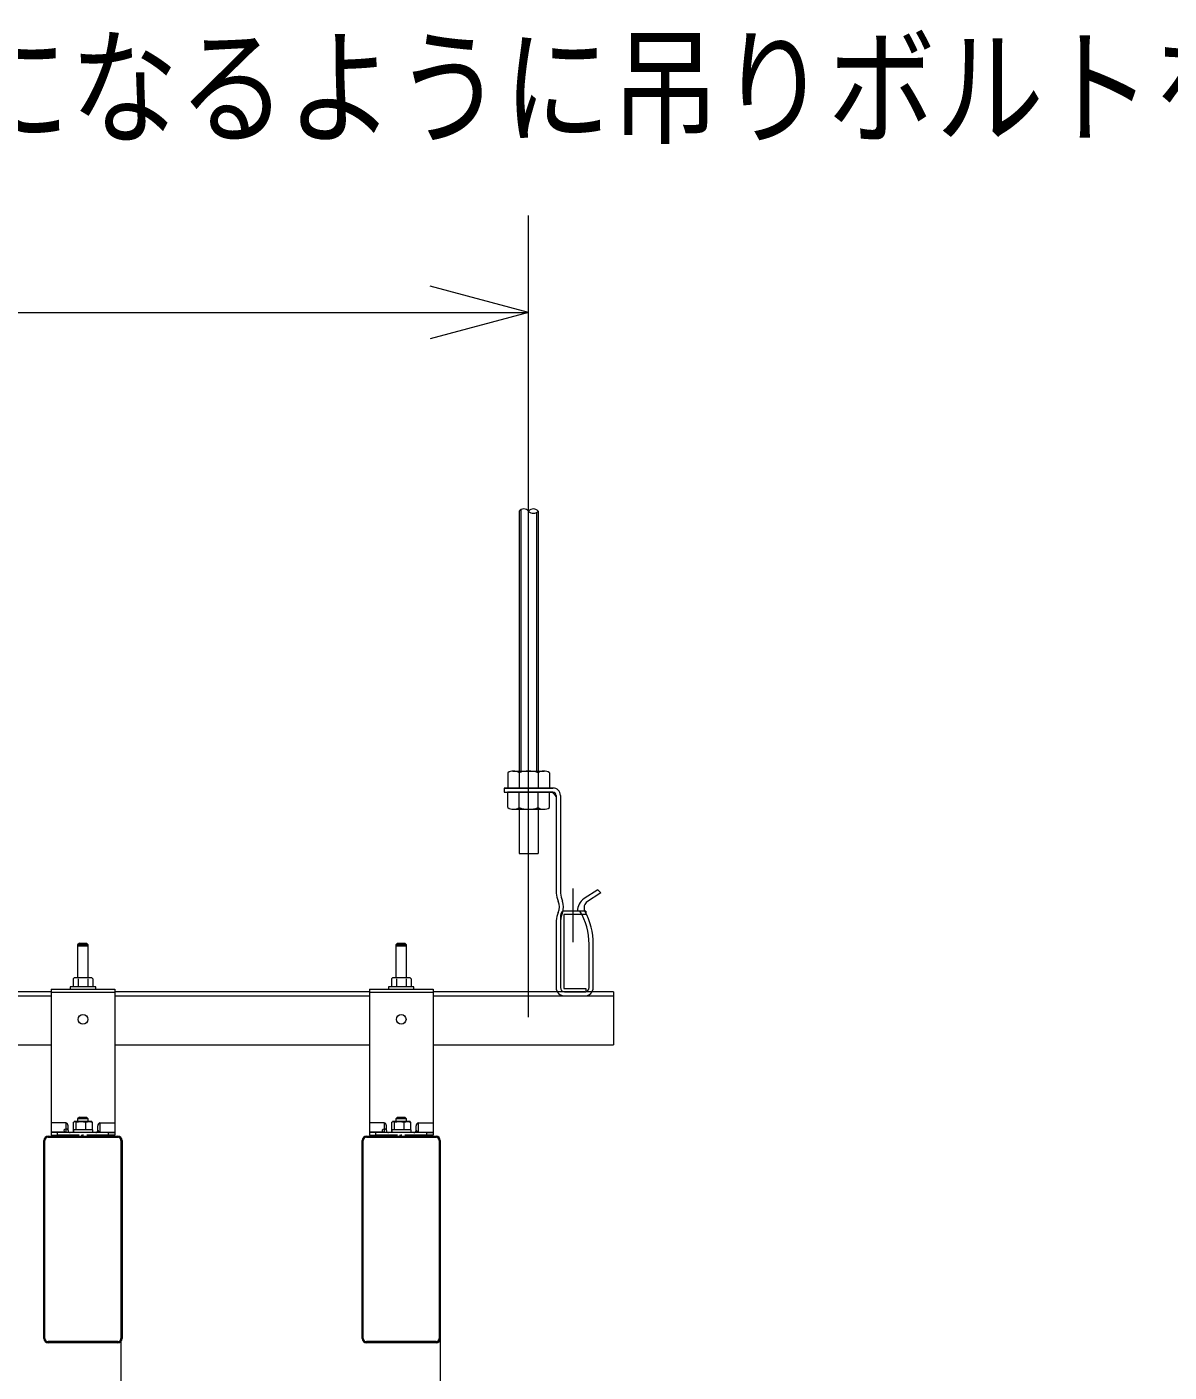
# Model space of a CAD drawing. Units: millimetres, scale not verified. Extents: x -202 to 3206, y -142 to 138.
# Drawn here: x -69.43 to -42.51, y -110.97 to -79.27 of the extents above; entities that cross this region are included whole.
import ezdxf
from ezdxf.enums import TextEntityAlignment as Align

# ---------------------------------------------------------------- set-up
doc = ezdxf.new("R2010")
doc.units = ezdxf.units.MM
doc.header["$LTSCALE"] = 0.5
doc.linetypes.add('USER1', pattern=[50.8, 31.75, -6.35, 6.35, -6.35])
doc.linetypes.add('USER2', pattern=[63.5, 31.75, -6.35, 6.35, -6.35, 6.35, -6.35])
doc.layers.add('0-0_0', color=7, linetype='Continuous', lineweight=18)
doc.styles.add('ＭＳ ゴシック', font='')
doc.styles.get('ＭＳ ゴシック').set_extended_font_data('MS Gothic')

# ---------------------------------------------------------------- blocks, each defined once
blk = doc.blocks.new('SYSARW-2')
at = {"layer": '0-0_0'}
for q in [(-2.8978, 0.7765), (-2.8978, -0.7765)]:
    blk.add_line((0, 0), q, dxfattribs=at)

msp = doc.modelspace()

# ---------------------------------------------------------------- linework, layer by layer
at = {"layer": '0-0_0'}
for p, q in [((-57.6061, -85.9998), (-57.6061, -83.7138)), ((-102.6061, -85.9998), (-57.6061, -85.9998)), ((-57.6061, -92.6066), (-57.6061, -85.9998)), ((-57.8311, -97.6685), (-57.8311, -97.3066)), ((-57.3811, -97.6685), (-57.3811, -97.3066)), ((-57.9751, -97.7066), (-57.2371, -97.7066)), ((-57.8311, -97.6685), (-57.8311, -98.7508)), ((-57.3811, -97.6685), (-57.3811, -98.7508)), ((-57.8311, -98.7508), (-57.3811, -98.7508)), ((-56.4561, -100.1066), (-56.7953, -100.1066)), ((-56.2561, -100.1066), (-56.7561, -100.1066)), ((-56.8561, -100.2066), (-56.8561, -101.9066)), ((-56.8561, -100.3316), (-56.8561, -101.9066)), ((-56.3519, -100.1866), (-56.7761, -100.1866)), ((-56.7761, -100.1866), (-56.7761, -101.9266)), ((-68.1911, -100.8639), (-68.2311, -100.9039)), ((-68.1911, -100.8909), (-68.2311, -100.9309)), ((-68.2311, -100.9039), (-68.2311, -100.9309)), ((-68.2042, -100.9039), (-68.2311, -100.9039)), ((-68.2311, -100.9309), (-68.2311, -101.6716)), ((-68.1061, -100.9309), (-68.2311, -100.9309)), ((-68.1911, -100.8639), (-68.0211, -100.8639)), ((-68.1911, -100.8909), (-68.1061, -100.8909)), ((-68.1061, -100.8909), (-68.0211, -100.8909)), ((-67.9811, -100.9309), (-68.1061, -100.9309)), ((-67.9811, -100.9039), (-68.0211, -100.8639)), ((-67.9811, -100.9309), (-68.0211, -100.8909)), ((-67.9811, -100.9039), (-68.0081, -100.9039)), ((-67.9811, -100.9309), (-67.9811, -100.9039)), ((-67.9811, -101.6716), (-67.9811, -100.9309)), ((-60.6911, -100.8639), (-60.7311, -100.9039)), ((-60.6911, -100.8909), (-60.7311, -100.9309)), ((-60.7311, -100.9039), (-60.7311, -100.9309)), ((-60.7042, -100.9039), (-60.7311, -100.9039)), ((-60.7311, -100.9309), (-60.7311, -101.6716)), ((-60.6061, -100.9309), (-60.7311, -100.9309)), ((-60.6911, -100.8639), (-60.5211, -100.8639)), ((-60.6911, -100.8909), (-60.6061, -100.8909)), ((-60.6061, -100.8909), (-60.5211, -100.8909)), ((-60.4811, -100.9309), (-60.6061, -100.9309)), ((-60.4811, -100.9039), (-60.5211, -100.8639)), ((-60.4811, -100.9309), (-60.5211, -100.8909)), ((-60.4811, -100.9039), (-60.5081, -100.9039)), ((-60.4811, -100.9309), (-60.4811, -100.9039)), ((-60.4811, -101.6716), (-60.4811, -100.9309)), ((-68.3061, -101.6716), (-68.3371, -101.7025)), ((-68.3371, -101.7025), (-68.3371, -101.8916)), ((-68.3061, -101.6716), (-68.2793, -101.6716)), ((-68.2793, -101.6716), (-68.1061, -101.6716)), ((-68.2216, -101.7025), (-68.2216, -101.8916)), ((-68.1061, -101.6716), (-67.9329, -101.6716)), ((-67.9907, -101.7025), (-67.9907, -101.8916)), ((-67.9329, -101.6716), (-67.9061, -101.6716)), ((-67.8752, -101.7025), (-67.9061, -101.6716)), ((-67.8752, -101.7025), (-67.8752, -101.8916)), ((-60.8061, -101.6716), (-60.8371, -101.7025)), ((-60.8371, -101.7025), (-60.8371, -101.8916)), ((-60.8061, -101.6716), (-60.7793, -101.6716)), ((-60.7216, -101.7025), (-60.7216, -101.8916)), ((-60.4907, -101.7025), (-60.4907, -101.8916)), ((-60.4329, -101.6716), (-60.4061, -101.6716)), ((-60.3752, -101.7025), (-60.4061, -101.6716)), ((-60.3752, -101.7025), (-60.3752, -101.8916)), ((-68.8561, -102.0066), (-74.8561, -102.0066)), ((-68.8561, -101.9466), (-68.8561, -102.0216)), ((-68.8561, -102.0216), (-68.8561, -105.0966)), ((-68.4061, -101.8916), (-68.4061, -101.9466)), ((-67.8061, -101.8916), (-68.4061, -101.8916)), ((-67.8061, -101.9466), (-67.8061, -101.8916)), ((-61.3561, -102.0066), (-67.3561, -102.0066)), ((-67.3561, -102.0216), (-67.3561, -105.0966)), ((-61.3561, -101.9466), (-59.8561, -101.9466)), ((-61.3561, -101.9466), (-61.3561, -102.0216)), ((-61.3561, -102.0216), (-61.3561, -105.0966)), ((-60.9061, -101.8916), (-60.9061, -101.9466)), ((-60.3061, -101.8916), (-60.9061, -101.8916)), ((-60.3061, -101.9466), (-60.3061, -101.8916)), ((-59.8561, -101.9466), (-59.8561, -102.0216)), ((-56.7561, -102.0066), (-59.8561, -102.0066)), ((-59.8561, -102.0216), (-59.8561, -105.0966)), ((-56.7761, -101.9266), (-56.2561, -101.9266)), ((-56.7561, -102.0066), (-56.2561, -102.0066)), ((-56.2811, -102.0066), (-56.7561, -102.0066)), ((-56.2561, -101.9266), (-56.2561, -102.0034)), ((-55.6061, -102.0066), (-56.2561, -102.0066)), ((-55.6061, -102.0066), (-55.6061, -102.1066)), ((-55.6061, -102.1066), (-55.6061, -103.2566)), ((-74.8561, -103.2566), (-68.8561, -103.2566)), ((-67.3561, -103.2566), (-61.3561, -103.2566)), ((-59.8561, -103.2566), (-55.6061, -103.2566)), ((-68.4561, -105.2766), (-68.4561, -105.1673)), ((-68.3061, -105.0616), (-68.3154, -105.0669)), ((-68.2973, -105.0616), (-68.3061, -105.0616)), ((-68.2973, -105.0616), (-68.2633, -105.0794)), ((-68.1507, -105.0616), (-68.2973, -105.0616)), ((-68.1911, -104.9616), (-68.2311, -105.0016)), ((-68.2311, -105.0016), (-68.2311, -105.0616)), ((-67.9811, -105.0016), (-68.2311, -105.0016)), ((-68.1911, -104.9616), (-68.0211, -104.9616)), ((-67.9596, -105.0616), (-68.1507, -105.0616)), ((-68.0381, -105.0794), (-67.9596, -105.0616)), ((-68.0381, -105.2616), (-68.0381, -105.0794)), ((-67.9811, -105.0016), (-68.0211, -104.9616)), ((-67.9811, -105.0616), (-67.9811, -105.0016)), ((-67.9596, -105.0616), (-67.881, -105.0794)), ((-67.9061, -105.0616), (-67.9596, -105.0616)), ((-67.8969, -105.0669), (-67.9061, -105.0616)), ((-67.881, -105.0794), (-67.8973, -105.0708)), ((-67.881, -105.2616), (-67.881, -105.0794)), ((-67.7561, -105.2766), (-67.7561, -105.1673)), ((-60.9561, -105.2766), (-60.9561, -105.1673)), ((-60.8061, -105.0616), (-60.8154, -105.0669)), ((-60.7973, -105.0616), (-60.8061, -105.0616)), ((-60.7973, -105.0616), (-60.7633, -105.0794)), ((-60.6507, -105.0616), (-60.7973, -105.0616)), ((-60.6911, -104.9616), (-60.7311, -105.0016)), ((-60.7311, -105.0016), (-60.7311, -105.0616)), ((-60.4811, -105.0016), (-60.7311, -105.0016)), ((-60.6911, -104.9616), (-60.5211, -104.9616)), ((-60.4596, -105.0616), (-60.6507, -105.0616)), ((-60.5381, -105.0794), (-60.4596, -105.0616)), ((-60.5381, -105.2616), (-60.5381, -105.0794)), ((-60.4811, -105.0016), (-60.5211, -104.9616)), ((-60.4811, -105.0616), (-60.4811, -105.0016)), ((-60.4596, -105.0616), (-60.381, -105.0794)), ((-60.4061, -105.0616), (-60.4596, -105.0616)), ((-60.3969, -105.0669), (-60.4061, -105.0616)), ((-60.381, -105.0794), (-60.3973, -105.0708)), ((-60.381, -105.2616), (-60.381, -105.0794)), ((-60.2561, -105.2766), (-60.2561, -105.1673)), ((-69.0261, -110.1766), (-69.0261, -105.5116)), ((-68.9261, -105.4116), (-67.2861, -105.4116)), ((-68.8561, -105.3119), (-68.8561, -105.3266)), ((-68.8561, -105.3266), (-68.8561, -105.3866)), ((-68.7061, -105.3266), (-68.8561, -105.3266)), ((-68.8561, -105.3866), (-68.7061, -105.3866)), ((-67.5061, -105.3266), (-68.7061, -105.3266)), ((-68.1945, -105.3866), (-68.7061, -105.3866)), ((-68.3061, -105.3866), (-68.3386, -105.4053)), ((-68.3371, -105.4044), (-68.2805, -105.3866)), ((-68.3371, -105.4116), (-68.3371, -105.4044)), ((-68.3371, -105.4044), (-68.3371, -105.4116)), ((-68.3361, -105.2616), (-68.3361, -105.3266)), ((-68.3199, -105.3266), (-68.3199, -105.2616)), ((-68.2805, -105.3866), (-68.2407, -105.3991)), ((-68.2633, -105.2616), (-68.2638, -105.2616)), ((-68.2614, -105.2616), (-68.2633, -105.2616)), ((-68.1348, -105.3978), (-68.1348, -105.3791)), ((-68.1269, -105.3975), (-68.1269, -105.3791)), ((-68.0949, -105.3866), (-68.1173, -105.3866)), ((-68.1084, -105.3866), (-68.0959, -105.3885)), ((-68.0381, -105.2616), (-68.04, -105.2616)), ((-68.0368, -105.2616), (-68.0381, -105.2616)), ((-68.0178, -105.3866), (-67.9788, -105.3984)), ((-67.5061, -105.3866), (-68.0178, -105.3866)), ((-67.9929, -105.4044), (-67.9341, -105.3866)), ((-67.9341, -105.3866), (-67.8752, -105.4044)), ((-67.8736, -105.4053), (-67.9061, -105.3866)), ((-67.881, -105.2616), (-67.8823, -105.2616)), ((-67.8761, -105.2616), (-67.881, -105.2616)), ((-67.8761, -105.3266), (-67.8761, -105.2616)), ((-67.8752, -105.4044), (-67.8752, -105.4116)), ((-67.8752, -105.4116), (-67.8752, -105.4044)), ((-67.3561, -105.3119), (-67.3561, -105.3266)), ((-67.1861, -105.5116), (-67.1861, -110.1766)), ((-61.5261, -110.1766), (-61.5261, -105.5116)), ((-61.4261, -105.4116), (-59.7861, -105.4116)), ((-61.3561, -105.3119), (-61.3561, -105.3266)), ((-61.3561, -105.3266), (-61.3561, -105.3866)), ((-61.2061, -105.3266), (-61.3561, -105.3266)), ((-61.3561, -105.3866), (-61.2061, -105.3866)), ((-60.0061, -105.3266), (-61.2061, -105.3266)), ((-60.6945, -105.3866), (-61.2061, -105.3866)), ((-60.8061, -105.3866), (-60.8386, -105.4053)), ((-60.8371, -105.4044), (-60.7805, -105.3866)), ((-60.8371, -105.4044), (-60.8371, -105.4116)), ((-60.8371, -105.4116), (-60.8371, -105.4044)), ((-60.8361, -105.2616), (-60.8361, -105.3266)), ((-60.8199, -105.3266), (-60.8199, -105.2616)), ((-60.7805, -105.3866), (-60.7316, -105.402)), ((-60.7633, -105.2616), (-60.7638, -105.2616)), ((-60.7614, -105.2616), (-60.7633, -105.2616)), ((-60.6348, -105.3978), (-60.6348, -105.3791)), ((-60.6269, -105.3975), (-60.6269, -105.3791)), ((-60.5949, -105.3866), (-60.6173, -105.3866)), ((-60.6084, -105.3866), (-60.5959, -105.3885)), ((-60.5381, -105.2616), (-60.54, -105.2616)), ((-60.5368, -105.2616), (-60.5381, -105.2616)), ((-60.5178, -105.3866), (-60.4788, -105.3984)), ((-60.0061, -105.3866), (-60.5178, -105.3866)), ((-60.48, -105.4005), (-60.4341, -105.3866)), ((-60.4341, -105.3866), (-60.3752, -105.4044)), ((-60.3736, -105.4053), (-60.4061, -105.3866)), ((-60.381, -105.2616), (-60.3823, -105.2616)), ((-60.3761, -105.2616), (-60.381, -105.2616)), ((-60.3761, -105.3266), (-60.3761, -105.2616)), ((-60.3752, -105.4116), (-60.3752, -105.4044)), ((-60.3752, -105.4044), (-60.3752, -105.4116)), ((-59.8561, -105.3119), (-59.8561, -105.3266)), ((-59.6861, -105.5116), (-59.6861, -110.1766)), ((-67.2861, -110.2766), (-68.9261, -110.2766)), ((-59.7861, -110.2766), (-61.4261, -110.2766))]:
    msp.add_line(p, q, dxfattribs=at)
at = {"layer": '0-0_0', "color": 171, "linetype": 'USER1'}
for p, q in [((-57.7911, -90.649), (-57.7911, -96.8066)), ((-57.4211, -90.7121), (-57.4211, -96.8066))]:
    msp.add_line(p, q, dxfattribs=at)
at = {"layer": '0-0_0', "color": 171}
for p, q in [((-57.8311, -90.6806), (-57.8311, -96.8066)), ((-57.3811, -90.6806), (-57.3811, -96.8066)), ((-57.9751, -96.8066), (-57.2371, -96.8066)), ((-57.8311, -96.8446), (-57.8311, -97.2066)), ((-57.3811, -96.8446), (-57.3811, -97.2066))]:
    msp.add_line(p, q, dxfattribs=at)
at = {"layer": '0-0_0', "color": 2, "linetype": 'USER1'}
msp.add_line((-57.6061, -102.6066), (-57.6061, -92.6066), dxfattribs=at)
at = {"layer": '0-0_0', "color": 171, "linetype": 'USER2'}
for p, q in [((-57.8311, -96.5698), (-57.8311, -96.8066)), ((-57.3811, -96.5698), (-57.3811, -96.8066)), ((-58.0981, -96.8446), (-58.0981, -97.2066)), ((-57.1141, -96.8446), (-57.1141, -97.2066))]:
    msp.add_line(p, q, dxfattribs=at)
at = {"layer": '0-0_0', "linetype": 'USER1'}
for p, q in [((-57.6061, -98.1906), (-57.6061, -96.4182)), ((-57.6061, -97.6065), (-57.6061, -97.0867)), ((-56.5561, -100.8399), (-56.5561, -99.5727))]:
    msp.add_line(p, q, dxfattribs=at)
at = {"layer": '0-0_0', "color": 3}
msp.add_line((-57.0311, -97.2066), (-58.1811, -97.2066), dxfattribs=at)
msp.add_line((-57.0311, -97.2066), (-58.1811, -97.2066), dxfattribs=at)
at = {"layer": '0-0_0', "color": 2}
for p, q in [((-58.1811, -97.2066), (-57.0311, -97.2066)), ((-58.1811, -97.2066), (-57.0311, -97.2066)), ((-58.1811, -97.2066), (-58.1811, -97.3066)), ((-58.1811, -97.3066), (-57.0311, -97.3066)), ((-58.1811, -97.3066), (-57.0311, -97.3066)), ((-57.0311, -97.2066), (-58.1061, -97.2066)), ((-57.0311, -97.3066), (-58.1061, -97.3066)), ((-56.9561, -97.3816), (-56.9561, -99.6816)), ((-56.8561, -97.3816), (-56.8561, -99.6816)), ((-55.9776, -99.6058), (-56.2968, -99.813)), ((-55.9053, -99.6781), (-56.2423, -99.8969)), ((-55.9776, -99.6058), (-55.9053, -99.6781)), ((-56.3561, -100.1066), (-56.4561, -100.1066)), ((-56.9561, -100.3316), (-56.9561, -101.9066)), ((-56.1811, -101.9066), (-56.1811, -100.8816)), ((-56.0811, -101.9066), (-56.0811, -100.8816)), ((-56.7561, -102.1066), (-56.2811, -102.1066))]:
    msp.add_line(p, q, dxfattribs=at)
at = {"layer": '0-0_0', "linetype": 'USER2'}
for p, q in [((-58.0981, -97.6685), (-58.0981, -97.3066)), ((-57.1141, -97.6685), (-57.1141, -97.3066))]:
    msp.add_line(p, q, dxfattribs=at)
at = {"layer": '0-0_0', "color": 8}
for p, q in [((-67.3561, -102.0216), (-68.8561, -102.0216)), ((-59.8561, -102.0216), (-61.3561, -102.0216)), ((-74.8561, -102.1066), (-68.8561, -102.1066)), ((-67.3561, -102.1066), (-61.3561, -102.1066)), ((-59.8561, -102.1066), (-55.6061, -102.1066)), ((-68.5061, -105.0966), (-68.5061, -105.3119)), ((-67.7061, -105.0966), (-67.7061, -105.3119)), ((-61.0061, -105.0966), (-61.0061, -105.3119)), ((-60.2061, -105.0966), (-60.2061, -105.3119)), ((-69.0261, -105.5116), (-69.0011, -105.5116)), ((-69.0011, -110.1766), (-69.0011, -105.5116)), ((-68.9261, -105.4116), (-68.9261, -105.4366)), ((-68.9261, -105.4366), (-67.2861, -105.4366)), ((-68.5061, -105.3119), (-68.8561, -105.3119)), ((-68.7061, -105.3866), (-68.7061, -105.3266)), ((-68.5061, -105.3266), (-68.5061, -105.3119)), ((-67.5061, -105.3866), (-67.5061, -105.3266)), ((-67.2861, -105.4116), (-67.2861, -105.4366)), ((-67.2111, -105.5116), (-67.2111, -110.1766)), ((-67.1861, -105.5116), (-67.2111, -105.5116)), ((-61.5261, -105.5116), (-61.5011, -105.5116)), ((-61.5011, -110.1766), (-61.5011, -105.5116)), ((-61.4261, -105.4116), (-61.4261, -105.4366)), ((-61.4261, -105.4366), (-59.7861, -105.4366)), ((-61.0061, -105.3119), (-61.3561, -105.3119)), ((-61.2061, -105.3866), (-61.2061, -105.3266)), ((-61.0061, -105.3266), (-61.0061, -105.3119)), ((-60.2061, -105.3266), (-60.2061, -105.3119)), ((-60.2061, -105.3119), (-59.8561, -105.3119)), ((-60.0061, -105.3866), (-60.0061, -105.3266)), ((-59.7861, -105.4116), (-59.7861, -105.4366)), ((-59.7111, -105.5116), (-59.7111, -110.1766)), ((-59.6861, -105.5116), (-59.7111, -105.5116)), ((-69.0261, -110.1766), (-69.0011, -110.1766)), ((-67.2861, -110.2516), (-68.9261, -110.2516)), ((-68.9261, -110.2766), (-68.9261, -110.2516)), ((-67.2861, -110.2766), (-67.2861, -110.2516)), ((-67.1861, -110.1766), (-67.2111, -110.1766)), ((-61.5261, -110.1766), (-61.5011, -110.1766)), ((-59.7861, -110.2516), (-61.4261, -110.2516)), ((-61.4261, -110.2766), (-61.4261, -110.2516)), ((-59.7861, -110.2766), (-59.7861, -110.2516)), ((-59.6861, -110.1766), (-59.7111, -110.1766))]:
    msp.add_line(p, q, dxfattribs=at)
at = {"layer": '0-0_0'}
for points in [[(-56.2561, -100.1066), (-56.2561, -100.1866), (-56.7761, -100.1866), (-56.7761, -101.9266), (-56.2561, -101.9266), (-56.2561, -102.0066)], [(-60.7793, -101.6716), (-60.6061, -101.6716), (-60.4329, -101.6716)], [(-68.8561, -101.9466), (-67.3561, -101.9466), (-67.3561, -102.0216)], [(-68.5061, -105.0966), (-68.8561, -105.0966), (-68.8561, -105.3119)], [(-68.3313, -105.2616), (-68.3313, -105.0794), (-68.2973, -105.0616)], [(-68.2633, -105.2616), (-68.2633, -105.0794), (-68.1507, -105.0616), (-68.0381, -105.0794)], [(-67.7061, -105.0966), (-67.3561, -105.0966), (-67.3561, -105.3119)], [(-61.0061, -105.0966), (-61.3561, -105.0966), (-61.3561, -105.3119)], [(-60.8313, -105.2616), (-60.8313, -105.0794), (-60.7973, -105.0616)], [(-60.7633, -105.2616), (-60.7633, -105.0794), (-60.6507, -105.0616), (-60.5381, -105.0794)], [(-60.2061, -105.0966), (-59.8561, -105.0966), (-59.8561, -105.3119)], [(-68.3306, -105.3266), (-68.3306, -105.2616), (-68.3361, -105.2616)], [(-67.8823, -105.2616), (-68.3199, -105.2616), (-68.3306, -105.2616)], [(-67.5061, -105.3266), (-67.3561, -105.3266), (-67.3561, -105.3866), (-67.5061, -105.3866)], [(-60.8306, -105.3266), (-60.8306, -105.2616), (-60.8361, -105.2616)], [(-60.3823, -105.2616), (-60.8199, -105.2616), (-60.8306, -105.2616)], [(-60.0061, -105.3266), (-59.8561, -105.3266), (-59.8561, -105.3866), (-60.0061, -105.3866)], [(-67.2111, -110.1766), (-67.2111, -119.8318), (-67.2111, -122.1178)], [(-59.6861, -110.1766), (-59.6861, -119.8318), (-59.6861, -122.1178)]]:
    msp.add_lwpolyline(points, dxfattribs=at)
at = {"layer": '0-0_0', "color": 8}
msp.add_lwpolyline([(-67.7061, -105.3266), (-67.7061, -105.3119), (-67.3561, -105.3119)], dxfattribs=at)
at = {"layer": '0-0_0'}
for centre in [(-68.1061, -102.6566), (-60.6061, -102.6566)]:
    msp.add_circle(centre, 0.1125, dxfattribs=at)
at = {"layer": '0-0_0', "color": 171}
for centre, radius, start, end in [((-57.7186, -90.7821), 0.1516, 42.07502, 137.92498), ((-57.4936, -90.7821), 0.1516, 42.07502, 137.92498), ((-57.4936, -90.579), 0.1516, 222.07495, 317.92505), ((-57.9646, -97.0597), 0.2532, 58.17796, 121.82221), ((-57.6061, -97.4907), 0.6842, 70.79968, 109.20032), ((-57.2476, -97.0597), 0.2532, 58.17779, 121.82204)]:
    msp.add_arc(centre, radius, start, end, dxfattribs=at)
at = {"layer": '0-0_0', "color": 2}
for centre, radius, start, end in [((-57.2582, -97.6087), 0.3635, 33.78217, 56.21783), ((-57.0311, -97.3816), 0.175, 0, 90), ((-57.0311, -97.3816), 0.075, 0, 90), ((-56.1381, -99.5728), 0.8252, 187.56983, 201.45653), ((-56.0381, -99.5728), 0.8252, 187.56983, 201.45653), ((-56.1061, -100.1066), 0.35, 123.00174, 180), ((-56.1381, -100.4403), 0.8252, 158.54347, 172.43017), ((-57.2413, -100.0066), 0.3602, 338.5269, 21.4731), ((-57.1413, -100.0066), 0.3602, 338.5269, 21.4731), ((-57.6811, -100.8816), 1.5, 0, 31.10892), ((-56.1244, -100.029), 0.175, 123.05336, 206.29589), ((-57.6811, -100.8816), 1.6, 0, 28.97153), ((-56.7561, -101.9066), 0.2, 180, 270), ((-56.2811, -101.9066), 0.2, 270, 0), ((-56.2811, -101.9066), 0.1, 270, 0)]:
    msp.add_arc(centre, radius, start, end, dxfattribs=at)
at = {"layer": '0-0_0'}
for centre, radius, start, end in [((-57.9646, -97.4534), 0.2532, 238.17779, 301.82204), ((-57.6061, -97.0224), 0.6842, 250.79968, 289.20032), ((-57.2476, -97.4534), 0.2532, 238.17796, 301.82221), ((-56.7561, -100.2066), 0.1, 90, 180), ((-56.0381, -100.4403), 0.8252, 158.54347, 172.43017), ((-56.7561, -101.9066), 0.1, 180, 270), ((-56.7561, -101.9066), 0.1, 180, 270), ((-68.9261, -105.5116), 0.1, 90, 180), ((-68.4061, -105.2766), 0.05, 180, 270), ((-68.1361, -105.6339), 0.2548, 114.27354, 119.25506), ((-68.0761, -105.6339), 0.2548, 60.74494, 67.73568), ((-67.8061, -105.2766), 0.05, 270, 0), ((-67.2861, -105.5116), 0.1, 0, 90), ((-61.4261, -105.5116), 0.1, 90, 180), ((-60.9061, -105.2766), 0.05, 180, 270), ((-60.6361, -105.6339), 0.2548, 114.27354, 119.41119), ((-60.5761, -105.6339), 0.2548, 60.58881, 67.73568), ((-60.3061, -105.2766), 0.05, 270, 0), ((-59.7861, -105.5116), 0.1, 0, 90), ((-68.9261, -110.1766), 0.1, 180, 270), ((-67.2861, -110.1766), 0.1, 270, 0), ((-61.4261, -110.1766), 0.1, 180, 270), ((-59.7861, -110.1766), 0.1, 270, 0)]:
    msp.add_arc(centre, radius, start, end, dxfattribs=at)
at = {"layer": '0-0_0', "color": 8}
for centre, start, end in [((-68.9261, -105.5116), 90, 180), ((-67.2861, -105.5116), 0, 90), ((-61.4261, -105.5116), 90, 180), ((-59.7861, -105.5116), 0, 90), ((-68.9261, -110.1766), 180, 270), ((-67.2861, -110.1766), 270, 0), ((-61.4261, -110.1766), 180, 270), ((-59.7861, -110.1766), 270, 0)]:
    msp.add_arc(centre, 0.075, start, end, dxfattribs=at)
at = {"layer": '0-0_0'}
for centre, start_param, end_param in [((-68.5061, -105.1673), 1.5707963, 3.1415927), ((-67.7061, -105.1673), 3.1415927, 4.712389), ((-61.0061, -105.1673), 1.5707963, 3.1415927), ((-60.2061, -105.1673), 3.1415927, 4.712389)]:
    msp.add_ellipse(centre, major_axis=(0, -0.0707), ratio=0.707107, start_param=start_param, end_param=end_param, dxfattribs=at)
at = {"layer": '0-0_0', "color": 8}
for centre, start_param in [((-68.5061, -105.2766), 0), ((-67.7061, -105.2766), 3.1415927), ((-61.0061, -105.2766), 0), ((-60.2061, -105.2766), 3.1415927)]:
    msp.add_ellipse(centre, major_axis=(0.05, 0), ratio=0.707107, start_param=start_param, end_param=4.712389, dxfattribs=at)

# ---------------------------------------------------------------- block references
at = {"layer": '0-0_0', "xscale": 0.8, "yscale": 0.8}
msp.add_blockref('SYSARW-2', (-57.6061, -85.9998), dxfattribs=at)

# ---------------------------------------------------------------- texts
at = {"layer": '0-0_0', "style": 'ＭＳ ゴシック', "width": 0.85}
msp.add_text('※ルーバーピッチの倍数になるように吊りボルトを設置お願いいたします', height=2.199, dxfattribs=at).set_placement((-99.0027, -82.4532), align=Align.BOTTOM_LEFT)

doc.saveas('drawing.dxf')
